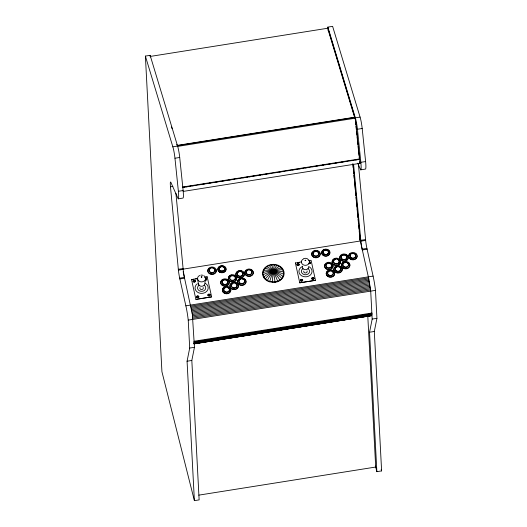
<?xml version="1.0" encoding="UTF-8"?>
<svg xmlns="http://www.w3.org/2000/svg" width="527" height="527" viewBox="0 0 527 527"><rect width="100%" height="100%" fill="white"/><g stroke="black" fill="none" stroke-linecap="round" stroke-linejoin="round"><path stroke-width="0.79" d="M371.812 314.79L194.088 343.024L194.134 341.239L371.858 313.012L371.463 315.68L194.549 343.782M205.602 278.75L204.753 283.816A3.162 2.648 -0.4 0 1 201.354 286.266A3.162 2.648 -0.4 0 1 198.448 283.427M183.146 271.609L192.362 314.547L194.45 347.3L191.828 360.461L199.134 499.892L194.384 500.65L187.072 361.219L189.7 348.057L188.231 320.106A14.064 1.364 81 0 0 185.86 305.831L179.681 278.137L184.43 277.38M358.34 163.587L365.718 241.063A8.195 0.797 81 0 0 366.772 247.743L373.096 276.095A14.064 1.364 81 0 1 375.468 290.37L376.93 318.315L374.308 331.476L381.614 470.907L376.864 471.665L369.552 332.227L372.181 319.066L370.712 291.121L368.808 279L360.336 240.991L182.612 269.225M201.103 276.906C203.218 276.168 199.99 278.039 202.006 276.965M304.955 260.345C307.076 259.607 303.848 261.471 305.858 260.404M263.072 272.571C264.673 261.484 284.31 262.709 283.605 274.231C282.004 285.311 262.374 284.093 263.072 272.571A16.489 8.946 6.7 0 1 283.605 274.231M303.888 258.573L305.686 258.289L307.419 258.797M194.384 500.65L161.927 371.706L145.386 56.093L150.136 55.335L177.592 146.071A8.557 0.83 81 0 1 179.714 157.474L183.132 190.537A16.33 1.588 81 0 1 182.968 198.08L178.212 198.831L171.275 183.284A10.257 0.995 81 0 0 170.478 186.789L178.409 270.147L183.165 269.389M327.952 28.748L327.866 27.108L332.616 26.35L360.073 117.086A8.557 0.83 81 0 1 362.194 128.489L365.613 161.552A16.33 1.588 81 0 1 365.448 169.088L360.692 169.846L357.721 163.186M150.472 56.396L327.919 28.208L354.842 117.198L177.401 145.38M355.336 118.186L355.079 117.422L177.355 145.656L177.612 146.414L355.336 118.186L359.592 159.365M145.386 56.093L172.843 146.829L177.592 146.071M327.866 27.108L355.323 117.844L360.073 117.086M178.212 198.831A16.33 1.588 81 0 0 178.376 191.288L174.964 158.232L179.714 157.474M360.692 169.846A16.33 1.588 81 0 0 360.857 162.303L357.444 129.247L362.194 128.489M170.478 186.789L172.856 186.413M182.645 187.039L359.559 158.937L359.691 159.365L360.046 163.324L183.132 191.426M182.678 187.368L184.298 187.111M185.926 186.854L187.546 186.598M189.167 186.341L190.794 186.084M192.414 185.827L194.041 185.563M199.72 184.661L201.34 184.404M202.967 184.147L204.588 183.89M209.456 183.119L211.083 182.856M212.704 182.599L214.324 182.342M215.951 182.085L217.572 181.828M219.199 181.571L220.82 181.314M222.44 181.051L224.067 180.794M225.688 180.537L227.308 180.28M228.935 180.023L230.556 179.766M232.183 179.509L234.614 179.121M242.73 177.83L244.357 177.573M245.977 177.316L247.598 177.059M249.225 176.802L250.845 176.545M252.466 176.281L254.093 176.025M255.714 175.768L257.341 175.511M258.961 175.254L260.582 174.997M262.209 174.74L263.829 174.477M265.456 174.22L267.077 173.963M268.698 173.706L270.325 173.449M279.251 172.033L280.871 171.769M282.498 171.512L284.119 171.255M288.987 170.484L290.614 170.228M292.235 169.971L293.855 169.707M295.482 169.45L297.103 169.193M298.723 168.936L300.35 168.68M301.971 168.423L303.598 168.166M305.219 167.902L306.839 167.645M312.524 166.743L314.145 166.486M315.772 166.229L317.392 165.972M322.26 165.195L323.881 164.938M325.508 164.681L327.129 164.424M328.756 164.167L330.376 163.91M331.997 163.653L333.624 163.396M335.244 163.133L336.872 162.876M338.492 162.619L340.113 162.362M341.74 162.105L343.36 161.848M344.981 161.591L347.418 161.203M355.534 159.912L357.154 159.655M182.777 187.467L359.691 159.365M178.376 191.288L183.132 190.537M360.857 162.303L365.613 161.552M183.086 268.559L178.33 269.31L178.482 270.806A8.195 0.797 81 0 0 179.542 277.485L179.859 278.954L184.615 278.197L184.292 276.728A8.195 0.797 81 0 1 183.238 270.048L175.932 193.389M365.567 239.568L360.811 240.325L360.962 241.821A8.195 0.797 81 0 0 362.023 248.494L362.339 249.969L367.095 249.212M365.646 240.404L360.89 241.155L353.584 164.338M362.161 249.146L366.911 248.395M295.357 263.072L301.642 261.794M308.717 260.674L311.075 260.298L315.489 280.324L299.764 282.821L295.351 262.795M193.857 279.264L191.499 279.633L197.783 278.361M204.858 277.235L207.216 276.859L211.63 296.885L195.906 299.382L191.499 279.356M195.431 279.014L196.999 278.763M204.865 277.512L207.216 276.859M297.715 262.696L299.283 262.446M185.86 305.831L373.096 276.095M190.846 306.128L368.577 277.894M191.084 307.228L368.808 279M191.314 308.381L369.038 280.153M191.538 309.573L369.262 281.346M191.756 310.798L369.486 282.564M191.973 312.043L369.697 283.809M192.171 313.295L369.901 285.061M192.362 314.547L370.092 286.319M192.539 315.792L370.27 287.558M192.704 317.01L370.435 288.783M192.856 318.203L370.58 289.969M188.231 320.106L375.468 290.37M194.14 341.931L371.864 313.703M194.12 342.53L371.851 314.296M194.028 343.413L371.752 315.179M194.265 343.551L199.134 342.774M200.754 342.517L202.381 342.26M204.002 342.003L205.622 341.746M207.249 341.489L208.87 341.226M210.49 340.969L212.117 340.712M213.738 340.455L215.365 340.198M216.986 339.941L218.606 339.684M220.233 339.421L221.854 339.164M223.481 338.907L225.101 338.65M226.722 338.393L228.349 338.136M229.97 337.879L232.407 337.491M234.028 337.234L235.648 336.977M237.275 336.72L242.143 335.943M243.764 335.686L245.391 335.429M247.011 335.172L248.639 334.915M250.259 334.652L251.88 334.395M253.507 334.138L255.127 333.881M256.748 333.624L258.375 333.367M259.995 333.11L261.623 332.847M263.243 332.59L264.864 332.333M267.301 331.944L275.417 330.66M277.037 330.403L278.664 330.146M280.285 329.882L281.905 329.625M283.533 329.368L285.153 329.111M286.78 328.855L288.401 328.598M290.021 328.341L291.648 328.077M293.269 327.82L294.896 327.563M296.517 327.307L298.137 327.05M299.764 326.793L301.385 326.536M303.005 326.272L311.938 324.856M313.558 324.599L315.179 324.342M316.806 324.085L321.674 323.308M323.295 323.051L324.922 322.794M326.542 322.537L328.163 322.28M329.79 322.023L331.411 321.766M333.038 321.503L334.658 321.246M336.279 320.989L337.906 320.732M339.526 320.475L341.153 320.218M342.774 319.961L345.211 319.573M346.832 319.316L354.948 318.025M356.568 317.768L358.195 317.511M359.816 317.254L361.436 316.99M363.063 316.734L364.684 316.477M366.311 316.22L367.932 315.963M369.552 315.706L371.463 315.68M193.949 343.69L371.673 315.456M193.85 343.854L371.581 315.627M189.7 348.057L194.45 347.3M372.181 319.066L376.93 318.315M187.072 361.219L191.828 360.461M369.552 332.227L374.308 331.476M198.784 495.143L375.698 467.041L367.78 315.923M359.579 161.782L360.046 163.324M328.031 29.519L354.724 117.719M171.558 127.007L172.039 128.581M176.802 144.332L177.283 145.907M328.064 29.881L328.361 31.04M381.212 469.313L381.614 470.907M375.461 466.092L376.864 471.665M360.007 239.502L359.875 238.935L359.888 240.253M197.579 279.132L198.495 284.112M355.079 117.422L355.33 119.846M355.494 121.46L355.83 124.688M355.995 126.309L356.331 129.537M356.496 131.151L356.917 135.189M357.082 136.803L357.418 140.03M357.583 141.644L357.919 144.879M358.083 146.493L358.999 155.373M359.164 156.987L359.414 159.411M360.336 240.991L360.461 242.282L352.998 163.91M352.807 163.877L353.195 167.961M353.353 169.589L353.742 173.673M353.894 175.3L354.21 178.567M354.44 181.011L355.297 189.99M355.448 191.624L355.837 195.701M355.995 197.335L356.377 201.413M356.535 203.047L356.924 207.124M357.082 208.758L357.392 212.019M357.543 213.652L357.932 217.73M358.09 219.364L358.479 223.441M358.63 225.075L359.019 229.153M359.177 230.786L359.486 234.047M359.638 235.681L360.027 239.759M359.559 158.937L359.592 159.266L359.302 158.087M150.136 55.335L150.221 56.982M315.489 280.324L299.764 282.821M312.979 279.04A0.889 0.744 -0.4 0 1 311.753 278.5A0.889 0.744 -0.4 0 1 312.663 277.617A0.909 0.758 -0.4 0 1 313.98 278.144A0.909 0.758 -0.4 0 1 312.979 279.04L312.979 279.317A0.909 0.758 -0.4 0 0 313.262 279.31M312.663 277.617L312.663 277.894A0.889 0.744 -0.4 0 0 311.846 278.987M309.514 263.658A0.909 0.758 -0.4 0 0 310.515 262.762A0.909 0.758 -0.4 0 0 309.191 262.235L309.191 261.959A0.909 0.758 -0.4 0 1 310.515 262.486A0.909 0.758 -0.4 0 1 309.507 263.381L309.514 263.658A0.889 0.744 -0.4 0 1 308.993 263.704M301.668 280.858A0.889 0.744 -0.4 0 1 300.449 280.311A0.889 0.744 -0.4 0 1 301.352 279.435A0.909 0.758 -0.4 0 1 302.676 279.962A0.909 0.758 -0.4 0 1 301.668 280.858L301.675 281.135A0.909 0.758 -0.4 0 0 302.676 280.239A0.909 0.758 -0.4 0 0 301.352 279.712A0.889 0.744 -0.4 0 0 300.436 280.371A0.889 0.744 -0.4 0 0 301.154 281.181M298.203 265.186A0.889 0.744 -0.4 0 1 296.978 264.646A0.889 0.744 -0.4 0 1 297.88 263.763A0.909 0.758 -0.4 0 1 299.204 264.29A0.909 0.758 -0.4 0 1 298.203 265.186L298.203 265.463M297.88 263.763L297.887 264.04A0.889 0.744 -0.4 0 0 297.221 265.312M211.63 296.885L195.906 299.382M209.12 295.607A0.889 0.744 -0.4 0 1 207.901 295.061A0.889 0.744 -0.4 0 1 208.804 294.178A0.909 0.758 -0.4 0 1 210.128 294.705A0.909 0.758 -0.4 0 1 209.12 295.607L209.127 295.884A0.889 0.744 -0.4 0 1 208.87 295.937M208.804 294.178L208.804 294.455A0.889 0.744 -0.4 0 0 207.888 295.12A0.889 0.744 -0.4 0 0 208.606 295.93M206.202 280.133A0.909 0.758 -0.4 0 0 206.564 279.099A0.909 0.758 -0.4 0 0 205.339 278.796L205.332 278.519A0.909 0.758 -0.4 0 1 206.656 279.046A0.909 0.758 -0.4 0 1 205.655 279.942L205.655 280.219M197.816 297.419A0.889 0.744 -0.4 0 1 196.591 296.879A0.889 0.744 -0.4 0 1 197.493 295.996A0.909 0.758 -0.4 0 1 198.817 296.523A0.909 0.758 -0.4 0 1 197.816 297.419L197.816 297.696M197.493 295.996L197.5 296.273A0.889 0.744 -0.4 0 0 196.834 297.538M194.344 281.754L194.344 282.031A0.889 0.744 -0.4 0 1 193.126 281.484A0.889 0.744 -0.4 0 1 194.028 280.608L194.028 280.324A0.909 0.758 -0.4 0 1 195.346 280.851A0.909 0.758 -0.4 0 1 194.344 281.754A0.889 0.744 -0.4 0 1 193.119 281.207A0.889 0.744 -0.4 0 1 194.028 280.324M272.327 282.011A16.489 0.935 -85.4 0 1 274.356 264.791M271.662 264.87A16.489 1.41 82 0 1 275.015 281.932M269.705 281.504A16.489 3.221 -72.6 0 1 276.978 265.298M267.327 280.443A16.489 5.283 -59.1 0 1 279.35 266.359M265.364 278.902A16.489 6.989 -44.4 0 1 281.319 267.9M263.941 276.985A16.489 8.215 -28.4 0 1 282.735 269.811M263.157 274.83A16.489 8.88 -11.1 0 1 283.519 271.972M263.684 270.371A16.489 8.399 24.2 0 1 282.992 276.425M264.956 268.381A16.489 7.279 40.5 0 1 281.728 278.421M266.794 266.728A16.489 5.665 55.4 0 1 279.883 280.074M269.086 265.529A16.489 3.663 69.1 0 1 277.597 281.266M319.131 251.913A4.242 3.551 -0.4 0 1 318.94 256.715A4.242 3.551 -0.4 0 1 313.222 256.985A4.242 3.551 -0.4 0 1 312.412 252.235M314.079 251.036A4.242 3.551 -0.4 0 1 315.133 250.747M317.32 250.878A4.242 3.551 -0.4 0 1 318.308 251.3M313.321 255.279A2.872 2.411 -0.4 0 1 313.084 254.686M317.537 251.919A2.872 2.411 -0.4 0 1 318.413 255.088A2.872 2.411 -0.4 0 1 314.724 256.109A2.872 2.411 -0.4 0 1 313.196 253.112M313.539 252.552A2.872 2.411 -0.4 0 1 316.865 251.636M331.2 263.197A4.242 3.551 -0.4 0 1 332.306 268.138A4.242 3.551 -0.4 0 1 326.411 269.073A4.242 3.551 -0.4 0 1 325.311 264.132M328.025 262.644A4.242 3.551 -0.4 0 1 329.131 262.591M331.397 264.765A2.872 2.411 -0.4 0 1 330.264 267.881A2.872 2.411 -0.4 0 1 326.463 267.215A2.872 2.411 -0.4 0 1 326.931 263.981M327.563 263.638A2.872 2.411 -0.4 0 1 328.275 263.441M329.757 263.533A2.872 2.411 -0.4 0 1 330.989 264.238M331.516 266.932A2.872 2.411 -0.4 0 1 331.18 267.492M326.621 267.709A2.872 2.411 -0.4 0 1 326.213 267.182M341.259 267.209A4.242 3.551 -0.4 0 1 339.355 272.9A4.242 3.551 -0.4 0 1 333.808 269.264M334.039 268.355A4.242 3.551 -0.4 0 1 334.54 267.525M336.206 266.326A4.242 3.551 -0.4 0 1 337.26 266.036M339.447 266.175A4.242 3.551 -0.4 0 1 340.435 266.59M339.658 267.209A2.872 2.411 -0.4 0 1 340.541 270.377A2.872 2.411 -0.4 0 1 336.845 271.398A2.872 2.411 -0.4 0 1 335.324 268.408M335.659 267.841A2.872 2.411 -0.4 0 1 336.793 267.031M337.504 266.833A2.872 2.411 -0.4 0 1 338.993 266.925M335.442 270.575A2.872 2.411 -0.4 0 1 335.212 269.976M357.062 255.667A4.242 3.551 -0.4 0 1 351.489 259.686A4.242 3.551 -0.4 0 1 350.139 253.639M356.114 254.007A4.242 3.551 -0.4 0 1 356.72 254.785M354.519 254.014A2.872 2.411 -0.4 0 1 355.264 257.36A2.872 2.411 -0.4 0 1 351.272 257.993A2.872 2.411 -0.4 0 1 350.521 254.646M351.654 253.83A2.872 2.411 -0.4 0 1 353.848 253.731M355.606 257.123A2.872 2.411 -0.4 0 1 355.27 257.683M351.944 258.605A2.872 2.411 -0.4 0 1 351.272 258.322M348.037 262.374A4.242 3.551 -0.4 0 1 349.335 267.044A4.242 3.551 -0.4 0 1 343.887 268.546A4.242 3.551 -0.4 0 1 341.641 264.139M342.142 263.309A4.242 3.551 -0.4 0 1 342.886 262.617M347.267 262.993A2.872 2.411 -0.4 0 1 348.011 266.339A2.872 2.411 -0.4 0 1 344.012 266.972A2.872 2.411 -0.4 0 1 343.268 263.625M343.769 263.157A2.872 2.411 -0.4 0 1 344.401 262.815M345.113 262.617A2.872 2.411 -0.4 0 1 346.595 262.709M343.459 266.879A2.872 2.411 -0.4 0 1 343.051 266.352M348.13 257.169A4.242 3.551 -0.4 0 1 342.557 261.188A4.242 3.551 -0.4 0 1 341.206 255.14M345.376 254.475A4.242 3.551 -0.4 0 1 346.358 254.897M347.181 255.516A4.242 3.551 -0.4 0 1 347.787 256.287M345.587 255.516A2.872 2.411 -0.4 0 1 346.338 258.862A2.872 2.411 -0.4 0 1 342.339 259.501A2.872 2.411 -0.4 0 1 341.588 256.148M342.721 255.338A2.872 2.411 -0.4 0 1 344.915 255.233M346.674 258.625A2.872 2.411 -0.4 0 1 346.338 259.192M341.779 259.403A2.872 2.411 -0.4 0 1 341.371 258.882M308.031 268.638A4.097 3.432 -0.4 0 1 308.453 273.691A4.097 3.432 -0.4 0 1 302.419 273.618A4.097 3.432 -0.4 0 1 303.045 268.579M297.887 264.04A0.909 0.758 -0.4 0 1 299.112 264.343A0.909 0.758 -0.4 0 1 298.75 265.377M312.663 277.894A0.909 0.758 -0.4 0 1 313.749 279.086M312.979 279.317A0.889 0.744 -0.4 0 1 312.215 279.297M309.237 266.794A6.581 5.514 -0.4 0 1 310.153 275.206A6.581 5.514 -0.4 0 1 300.107 274.527A6.581 5.514 -0.4 0 1 302.676 266.352M309.507 263.381A0.889 0.744 -0.4 0 1 308.987 263.428M307.709 259.126A4.051 3.399 -0.4 0 1 308.315 264.304A4.051 3.399 -0.4 0 1 302.123 263.915A4.051 3.399 -0.4 0 1 303.671 258.876M308.565 266.563A3.162 2.648 -0.4 0 1 305.212 269.699A3.162 2.648 -0.4 0 1 302.478 266.188M306.991 270.918A1.713 1.436 -0.4 0 1 305.535 272.973A1.713 1.436 -0.4 0 1 303.829 271.069M334.619 273.045A4.242 3.551 -0.4 0 1 330.126 277.248A4.242 3.551 -0.4 0 1 326.45 272.531M326.951 271.701A4.242 3.551 -0.4 0 1 327.689 271.01M332.847 270.766A4.242 3.551 -0.4 0 1 334.276 272.163M332.076 271.385A2.872 2.411 -0.4 0 1 331.911 275.45A2.872 2.411 -0.4 0 1 327.59 273.618A2.872 2.411 -0.4 0 1 331.404 271.102M339.592 259.679A4.242 3.551 -0.4 0 1 338.841 264.877A4.242 3.551 -0.4 0 1 332.721 263.81A4.242 3.551 -0.4 0 1 334.54 258.797M335.594 258.507A4.242 3.551 -0.4 0 1 336.7 258.454M337.326 259.396A2.872 2.411 -0.4 0 1 338.591 263.197A2.872 2.411 -0.4 0 1 333.894 262.901A2.872 2.411 -0.4 0 1 335.844 259.304M339.197 261.544A2.872 2.411 -0.4 0 1 339.085 262.789M215.859 269.33A4.242 3.551 -0.4 0 1 214.199 273.928A4.242 3.551 -0.4 0 1 208.593 272.953A4.242 3.551 -0.4 0 1 209.278 268.184M211.261 267.387A4.242 3.551 -0.4 0 1 212.361 267.334M214.864 270.101A2.872 2.411 -0.4 0 1 212.809 272.867A2.872 2.411 -0.4 0 1 209.344 271.405A2.872 2.411 -0.4 0 1 210.793 268.381M212.994 268.276A2.872 2.411 -0.4 0 1 214.627 269.501M214.864 270.43A2.872 2.411 -0.4 0 1 214.752 271.668M211.814 273.276A2.872 2.411 -0.4 0 1 211.083 273.151M219.759 270.806A2.872 2.411 -0.4 0 1 219.351 270.279M238.006 284.547A4.242 3.551 -0.4 0 1 236.34 289.145A4.242 3.551 -0.4 0 1 230.734 288.164A4.242 3.551 -0.4 0 1 231.419 283.394M233.402 282.597A4.242 3.551 -0.4 0 1 236.577 283.151M235.134 283.486A2.872 2.411 -0.4 0 1 236.551 287.123A2.872 2.411 -0.4 0 1 231.992 287.334A2.872 2.411 -0.4 0 1 232.934 283.592M233.962 288.493A2.872 2.411 -0.4 0 1 233.224 288.361M253.27 273.157A4.242 3.551 -0.4 0 1 247.123 276.062A4.242 3.551 -0.4 0 1 246.28 270.199M248.263 269.402A4.242 3.551 -0.4 0 1 250.45 269.534M251.438 269.956A4.242 3.551 -0.4 0 1 253.21 272.228M251.221 270.99A2.872 2.411 -0.4 0 1 250.714 274.521A2.872 2.411 -0.4 0 1 246.564 273.796A2.872 2.411 -0.4 0 1 247.795 270.397M249.996 270.292A2.872 2.411 -0.4 0 1 250.661 270.575M246.445 273.935A2.872 2.411 -0.4 0 1 246.214 273.342M244.179 278.935A4.242 3.551 -0.4 0 1 245.286 283.869A4.242 3.551 -0.4 0 1 239.39 284.811A4.242 3.551 -0.4 0 1 238.29 279.87M241.004 278.381A4.242 3.551 -0.4 0 1 243.197 278.519M244.376 280.502A2.872 2.411 -0.4 0 1 243.026 283.717A2.872 2.411 -0.4 0 1 239.192 282.591A2.872 2.411 -0.4 0 1 240.543 279.376M242.736 279.27A2.872 2.411 -0.4 0 1 243.408 279.554M239.601 283.44A2.872 2.411 -0.4 0 1 239.192 282.92M243.329 272.077A4.242 3.551 -0.4 0 1 242.868 277.09A4.242 3.551 -0.4 0 1 236.886 276.715A4.242 3.551 -0.4 0 1 237.348 271.701M238.276 271.194A4.242 3.551 -0.4 0 1 239.33 270.904M240.437 270.852A4.242 3.551 -0.4 0 1 241.518 271.043M242.697 273.026A2.872 2.411 -0.4 0 1 239.884 276.471A2.872 2.411 -0.4 0 1 237.736 272.716M238.237 272.242A2.872 2.411 -0.4 0 1 238.863 271.899M241.063 271.794A2.872 2.411 -0.4 0 1 241.728 272.077M237.512 275.443A2.872 2.411 -0.4 0 1 237.282 274.844M227.348 279.758A4.242 3.551 -0.4 0 1 228.224 284.949A4.242 3.551 -0.4 0 1 221.979 285.239A4.242 3.551 -0.4 0 1 222.19 280.002M226.57 280.377A2.872 2.411 -0.4 0 1 226.188 284.54A2.872 2.411 -0.4 0 1 222.078 282.195M222.236 281.576A2.872 2.411 -0.4 0 1 222.572 281.016M223.073 280.548A2.872 2.411 -0.4 0 1 223.705 280.199M224.416 280.002A2.872 2.411 -0.4 0 1 225.905 280.094M227.657 283.493A2.872 2.411 -0.4 0 1 227.321 284.053M222.763 284.27A2.872 2.411 -0.4 0 1 222.354 283.743M230.418 288.724A4.242 3.551 -0.4 0 1 226.267 293.809A4.242 3.551 -0.4 0 1 223.099 288.269M223.837 287.577A4.242 3.551 -0.4 0 1 224.765 287.063M225.813 286.774A4.242 3.551 -0.4 0 1 228 286.912M229.186 288.895A2.872 2.411 -0.4 0 1 227.835 292.11A2.872 2.411 -0.4 0 1 224.001 290.99A2.872 2.411 -0.4 0 1 225.352 287.768M227.545 287.67A2.872 2.411 -0.4 0 1 228.777 288.368M229.304 291.062A2.872 2.411 -0.4 0 1 228.968 291.622M224.41 291.839A2.872 2.411 -0.4 0 1 224.001 291.312M204.173 285.206A4.097 3.432 -0.4 0 1 204.601 290.252A4.097 3.432 -0.4 0 1 198.56 290.179A4.097 3.432 -0.4 0 1 199.186 285.147M197.5 296.273A0.909 0.758 -0.4 0 1 198.587 297.459M194.028 280.608A0.909 0.758 -0.4 0 1 195.352 281.135A0.909 0.758 -0.4 0 1 194.344 282.031M208.804 294.455A0.909 0.758 -0.4 0 1 210.128 294.988A0.909 0.758 -0.4 0 1 209.127 295.884M205.378 283.361A6.581 5.514 -0.4 0 1 206.683 291.411A6.581 5.514 -0.4 0 1 196.993 291.82A6.581 5.514 -0.4 0 1 197.375 283.697M205.655 279.942A0.889 0.744 -0.4 0 1 205.398 280.002M203.85 275.693A4.051 3.399 -0.4 0 1 204.456 280.865A4.051 3.399 -0.4 0 1 198.271 280.483A4.051 3.399 -0.4 0 1 199.812 275.437M200.82 275.16A4.051 3.399 -0.4 0 1 202.908 275.292M203.132 287.485A1.713 1.436 -0.4 0 1 201.683 289.534A1.713 1.436 -0.4 0 1 199.977 287.63M234.91 275.621A4.242 3.551 -0.4 0 1 234.35 281.761A4.242 3.551 -0.4 0 1 228.29 278.296M228.514 277.386A4.242 3.551 -0.4 0 1 229.021 276.556M229.759 275.865A4.242 3.551 -0.4 0 1 231.735 275.068M235.338 277.782A2.872 2.411 -0.4 0 1 233.283 280.555A2.872 2.411 -0.4 0 1 229.825 279.086A2.872 2.411 -0.4 0 1 231.274 276.062M231.985 275.865A2.872 2.411 -0.4 0 1 232.736 275.832M233.468 275.957A2.872 2.411 -0.4 0 1 235.108 277.189M235.378 278.078A2.872 2.411 -0.4 0 1 230.885 279.89A2.872 2.411 -0.4 0 1 231.267 275.726A2.872 2.411 -0.4 0 1 235.378 278.078A2.872 2.411 -0.4 0 1 235.226 279.356M355.323 117.844A8.557 0.83 81 0 1 357.444 129.247M172.843 146.829A8.557 0.83 81 0 1 174.964 158.232M275.101 282.34L269.475 281.866L267.037 280.779A10.81 9.064 -0.4 0 1 266.484 266.405A10.81 9.064 -0.4 0 1 283.19 269.64A10.81 9.064 -0.4 0 1 275.101 282.34M313.512 256.847A4.242 3.551 -0.4 0 0 320.139 254.172A4.242 3.551 -0.4 0 0 314.079 250.707A4.242 3.551 -0.4 0 0 313.512 256.847M314.283 255.562A2.872 2.411 -0.4 0 0 318.776 253.75A2.872 2.411 -0.4 0 0 314.665 251.405A2.872 2.411 -0.4 0 0 314.283 255.562M326.404 268.744A4.242 3.551 -0.4 0 0 333.031 266.076A4.242 3.551 -0.4 0 0 326.971 262.611A4.242 3.551 -0.4 0 0 326.404 268.744M327.175 267.466A2.872 2.411 -0.4 0 0 331.667 265.654A2.872 2.411 -0.4 0 0 327.557 263.302A2.872 2.411 -0.4 0 0 327.175 267.466M335.64 272.136A4.242 3.551 -0.4 0 0 342.26 269.468A4.242 3.551 -0.4 0 0 336.2 266.003A4.242 3.551 -0.4 0 0 335.64 272.136M336.404 270.858A2.872 2.411 -0.4 0 0 340.897 269.047A2.872 2.411 -0.4 0 0 336.793 266.695A2.872 2.411 -0.4 0 0 336.404 270.858M350.501 258.941A4.242 3.551 -0.4 0 0 357.122 256.267A4.242 3.551 -0.4 0 0 351.061 252.802A4.242 3.551 -0.4 0 0 350.501 258.941M351.265 257.657A2.872 2.411 -0.4 0 0 355.758 255.845A2.872 2.411 -0.4 0 0 351.647 253.494A2.872 2.411 -0.4 0 0 351.265 257.657M343.242 267.92A4.242 3.551 -0.4 0 0 349.869 265.246A4.242 3.551 -0.4 0 0 343.808 261.781A4.242 3.551 -0.4 0 0 343.242 267.92M344.012 266.636A2.872 2.411 -0.4 0 0 348.505 264.824A2.872 2.411 -0.4 0 0 344.394 262.479A2.872 2.411 -0.4 0 0 344.012 266.636M341.568 260.443A4.242 3.551 -0.4 0 0 348.189 257.769A4.242 3.551 -0.4 0 0 342.128 254.304A4.242 3.551 -0.4 0 0 341.568 260.443M342.333 259.165A2.872 2.411 -0.4 0 0 346.825 257.347A2.872 2.411 -0.4 0 0 342.721 255.002A2.872 2.411 -0.4 0 0 342.333 259.165M328.051 276.313A4.242 3.551 -0.4 0 0 334.678 273.645A4.242 3.551 -0.4 0 0 328.617 270.18A4.242 3.551 -0.4 0 0 328.051 276.313M328.822 275.035A2.872 2.411 -0.4 0 0 333.314 273.223A2.872 2.411 -0.4 0 0 329.204 270.871A2.872 2.411 -0.4 0 0 328.822 275.035M333.973 264.607A4.242 3.551 -0.4 0 0 340.6 261.932A4.242 3.551 -0.4 0 0 334.54 258.467A4.242 3.551 -0.4 0 0 333.973 264.607M334.744 263.322A2.872 2.411 -0.4 0 0 339.236 261.511A2.872 2.411 -0.4 0 0 335.126 259.165A2.872 2.411 -0.4 0 0 334.744 263.322M324.171 254.337A2.872 2.411 -0.4 0 0 328.664 252.525A2.872 2.411 -0.4 0 0 324.553 250.173A2.872 2.411 -0.4 0 0 324.171 254.337M324.171 254.225A2.872 2.411 -0.4 0 0 328.664 252.407A2.872 2.411 -0.4 0 0 324.553 250.061A2.872 2.411 -0.4 0 0 324.171 254.225M324.283 254.205A2.681 2.246 -0.4 0 0 328.466 252.512A2.681 2.246 -0.4 0 0 324.639 250.325A2.681 2.246 -0.4 0 0 324.283 254.205M323.565 255.411A3.952 3.314 -0.4 0 0 329.737 252.92A3.952 3.314 -0.4 0 0 324.092 249.686A3.952 3.314 -0.4 0 0 323.565 255.411M323.407 255.608A4.242 3.551 -0.4 0 0 330.027 252.934A4.242 3.551 -0.4 0 0 323.967 249.469A4.242 3.551 -0.4 0 0 323.407 255.608M209.641 273.487A4.242 3.551 -0.4 0 0 216.261 270.812A4.242 3.551 -0.4 0 0 210.207 267.347A4.242 3.551 -0.4 0 0 209.641 273.487M210.411 272.209A2.872 2.411 -0.4 0 0 214.897 270.397A2.872 2.411 -0.4 0 0 210.793 268.045A2.872 2.411 -0.4 0 0 210.411 272.209M220.319 270.904A2.872 2.411 -0.4 0 0 224.805 269.086A2.872 2.411 -0.4 0 0 220.701 266.741A2.872 2.411 -0.4 0 0 220.319 270.904M220.319 270.786A2.872 2.411 -0.4 0 0 224.805 268.974A2.872 2.411 -0.4 0 0 220.701 266.622A2.872 2.411 -0.4 0 0 220.319 270.786M220.424 270.766A2.681 2.246 -0.4 0 0 224.614 269.08A2.681 2.246 -0.4 0 0 220.787 266.886A2.681 2.246 -0.4 0 0 220.424 270.766M219.713 271.972A3.952 3.314 -0.4 0 0 225.885 269.481A3.952 3.314 -0.4 0 0 220.24 266.254A3.952 3.314 -0.4 0 0 219.713 271.972M219.548 272.169A4.242 3.551 -0.4 0 0 226.169 269.501A4.242 3.551 -0.4 0 0 220.115 266.036A4.242 3.551 -0.4 0 0 219.548 272.169M231.781 288.704A4.242 3.551 -0.4 0 0 238.402 286.029A4.242 3.551 -0.4 0 0 232.348 282.564A4.242 3.551 -0.4 0 0 231.781 288.704M232.552 287.419A2.872 2.411 -0.4 0 0 237.045 285.608A2.872 2.411 -0.4 0 0 232.934 283.256A2.872 2.411 -0.4 0 0 232.552 287.419M246.643 275.502A4.242 3.551 -0.4 0 0 253.263 272.828A4.242 3.551 -0.4 0 0 247.209 269.363A4.242 3.551 -0.4 0 0 246.643 275.502M247.413 274.224A2.872 2.411 -0.4 0 0 251.906 272.406A2.872 2.411 -0.4 0 0 247.795 270.061A2.872 2.411 -0.4 0 0 247.413 274.224M239.39 284.481A4.242 3.551 -0.4 0 0 246.01 281.807A4.242 3.551 -0.4 0 0 239.95 278.342A4.242 3.551 -0.4 0 0 239.39 284.481M240.154 283.203A2.872 2.411 -0.4 0 0 244.647 281.392A2.872 2.411 -0.4 0 0 240.543 279.04A2.872 2.411 -0.4 0 0 240.154 283.203M237.71 277.004A4.242 3.551 -0.4 0 0 244.33 274.336A4.242 3.551 -0.4 0 0 238.276 270.871A4.242 3.551 -0.4 0 0 237.71 277.004M238.481 275.726A2.872 2.411 -0.4 0 0 242.973 273.915A2.872 2.411 -0.4 0 0 238.863 271.563A2.872 2.411 -0.4 0 0 238.481 275.726M222.552 285.311A4.242 3.551 -0.4 0 0 229.173 282.637A4.242 3.551 -0.4 0 0 223.112 279.172A4.242 3.551 -0.4 0 0 222.552 285.311M223.316 284.027A2.872 2.411 -0.4 0 0 227.809 282.215A2.872 2.411 -0.4 0 0 223.705 279.863A2.872 2.411 -0.4 0 0 223.316 284.027M224.199 292.88A4.242 3.551 -0.4 0 0 230.819 290.206A4.242 3.551 -0.4 0 0 224.759 286.741A4.242 3.551 -0.4 0 0 224.199 292.88M224.963 291.596A2.872 2.411 -0.4 0 0 229.456 289.784A2.872 2.411 -0.4 0 0 225.345 287.432A2.872 2.411 -0.4 0 0 224.963 291.596M230.115 281.168A4.242 3.551 -0.4 0 0 236.742 278.5A4.242 3.551 -0.4 0 0 230.681 275.035A4.242 3.551 -0.4 0 0 230.115 281.168"/></g></svg>
